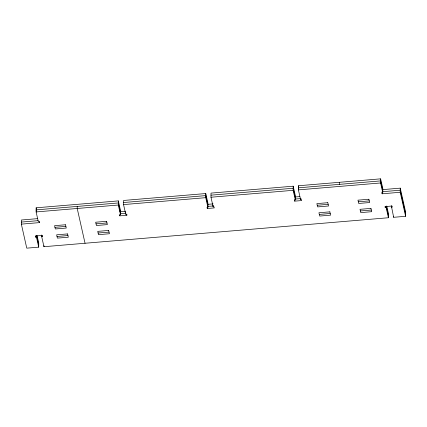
<?xml version="1.0" encoding="UTF-8"?>
<svg xmlns="http://www.w3.org/2000/svg" width="427" height="427" viewBox="0 0 427 427"><rect width="100%" height="100%" fill="white"/><g stroke="black" fill="none" stroke-linecap="round" stroke-linejoin="round"><path stroke-width="0.64" d="M37.037 235.442L38.745 243.027L38.713 247.153L26.762 248.156L21.35 224.132L21.382 220.006L37.512 218.651M38.713 247.153L36.434 237.038L35.558 237.113L35.569 236.083M21.35 224.132L39.417 222.616L39.172 221.517L38.297 221.592L36.119 211.936L36.151 207.81L118.338 200.898L120.51 210.554L120.478 214.68L119.603 214.754L119.854 215.848L126.846 215.261L126.856 214.231M36.434 237.038L36.444 235.49M39.417 222.616L39.428 221.581M386.745 206.033L388.458 213.617L388.426 217.743L43.96 246.71L41.681 236.595L41.691 235.053M43.96 246.71L43.965 245.68M77.228 206.417L77.212 208.483L85.048 243.257M120.478 214.68L118.306 205.024L118.338 200.898M119.854 215.848L119.859 214.818M126.846 215.261L126.6 214.162L125.725 214.237L123.547 204.586L123.579 200.46L205.761 193.548L207.938 203.199L207.906 207.325L207.031 207.399L207.282 208.499L214.274 207.912L214.028 206.812L213.153 206.887L210.975 197.231L211.007 193.105L293.189 186.193L295.367 195.849L295.335 199.975L294.459 200.049L294.71 201.144L301.702 200.557L301.457 199.457L300.581 199.532L298.404 189.882L298.436 185.756L380.617 178.844L382.795 188.494L382.763 192.62L381.887 192.694L382.138 193.794L400.206 192.273L405.618 216.297L393.667 217.3L391.399 206.156M125.725 214.237L125.735 212.689M207.906 207.325L205.734 197.674L205.761 193.548M207.282 208.499L207.287 207.469M213.153 206.887L213.164 205.339M295.335 199.975L293.157 190.319L293.189 186.193M294.71 201.144L294.721 199.596M300.581 199.532L300.587 198.502M339.513 184.363L339.529 182.297M382.763 192.62L380.585 182.969L380.617 178.844M382.138 193.794L382.149 192.246M388.426 217.743L386.147 207.629L385.271 207.703L385.277 206.673M386.147 207.629L386.152 206.599M393.667 217.3L393.678 216.27M400.206 192.273L400.238 188.147L382.165 189.668M405.618 216.297L405.65 212.171L400.238 188.147M123.563 202.521L205.75 195.609L207.922 205.264M210.991 195.171L293.173 188.259L295.351 197.909M36.119 211.936L118.306 205.024M123.547 204.586L205.734 197.674M210.975 197.231L293.157 190.319M298.404 189.882L380.585 182.969M119.886 211.723L125.607 211.242M207.949 204.319L213.036 203.892M295.377 196.964L299.829 196.591M21.366 222.072L38.142 220.658M120.505 213.735L125.591 213.308M207.933 206.38L213.02 205.953M295.361 199.03L301.083 198.55M382.149 191.728L400.222 190.212L405.634 214.237M54.955 227.324L65.886 226.406M96.048 223.865L106.974 222.947M317.24 205.264L328.166 204.346M358.333 201.811L369.259 200.893M41.681 236.595L42.551 236.526L42.305 235.426L35.313 236.014L35.558 237.113M391.388 207.191L392.264 207.116L392.018 206.017L385.021 206.604L385.271 207.703M57.021 236.473L67.946 235.555M98.109 233.019L109.04 232.101M319.3 214.418L330.231 213.5M360.393 210.965L371.319 210.041M391.548 205.755L391.831 207.02M382.779 190.559L380.601 180.904L298.42 187.816L298.713 189.102M386.302 206.198L388.442 215.683M298.436 185.756L298.729 187.042M120.494 212.614L118.322 202.964L36.135 209.876L36.573 211.803M36.151 207.81L36.444 209.097M41.835 235.165L42.124 236.43M36.594 235.608L38.729 245.087M65.512 224.757L54.587 225.675L55.329 228.968L66.254 228.05L65.512 224.757M106.606 221.303L95.675 222.221L96.417 225.515L107.348 224.597L106.606 221.303M327.797 202.702L316.866 203.62L317.613 206.914L328.539 205.995L327.797 202.702M368.891 199.244L357.959 200.162L358.701 203.46L369.633 202.537L368.891 199.244M67.578 233.911L56.647 234.829L57.389 238.122L68.32 237.204L67.578 233.911M108.666 230.452L97.74 231.37L98.482 234.669L109.408 233.745L108.666 230.452M329.857 211.851L318.932 212.769L319.674 216.067L330.599 215.144L329.857 211.851M370.951 208.397L360.02 209.315L360.762 212.609L371.693 211.691L370.951 208.397"/></g></svg>
